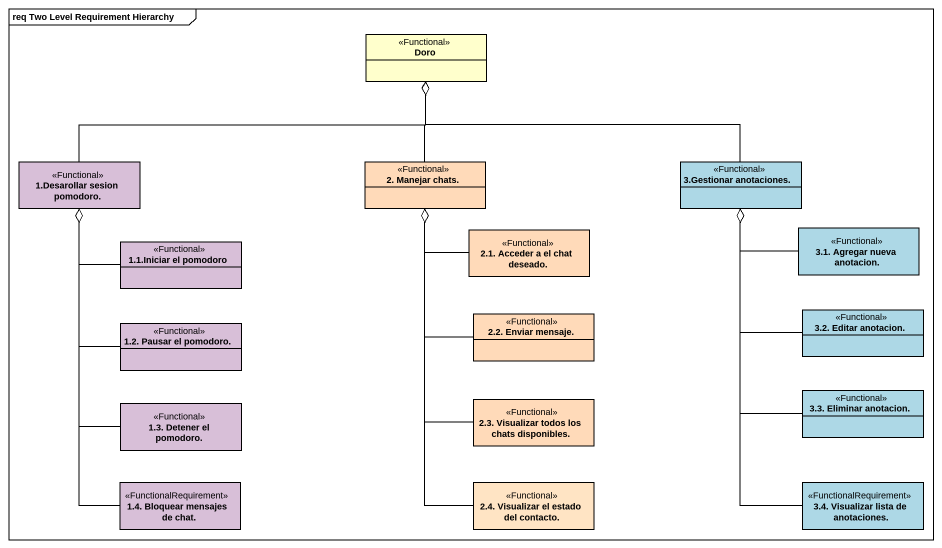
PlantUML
@startuml
mainframe req Two Level Requirement Hierarchy
hide circle
hide empty members
class Doro <<Functional>>
class "1.Desarollar sesion pomodoro." as r1_Desarollar_sesion_pomodoro <<Functional>> #D8BFD8
class "2. Manejar chats." as r2_Manejar_chats <<Functional>> #FFDAB9
class "3.Gestionar anotaciones." as r3_Gestionar_anotaciones <<Functional>> #ADD8E6
class "2.1. Acceder a el chat deseado." as r2_1_Acceder_a_el_chat <<Functional>> #FFDAB9
class "3.1. Agregar nueva anotacion." as r3_1_Agregar_nueva_anotacion <<Functional>> #ADD8E6
class "1.1.Iniciar el pomodoro" as r1_1_Iniciar_el_pomodoro <<Functional>> #D8BFD8
class "2.2. Enviar mensaje." as r2_2_Enviar_mensaje <<Functional>> #FFDAB9
class "3.2. Editar anotacion." as r3_2_Editar_anotacion <<Functional>> #ADD8E6
class "1.2. Pausar el pomodoro." as r1_2_Pausar_el_pomodoro <<Functional>> #D8BFD8
class "3.3. Eliminar anotacion." as r3_3_Eliminar_anotacion <<Functional>> #ADD8E6
class "1.3. Detener el pomodoro." as r1_3_Detener_el_pomodoro <<Functional>> #D8BFD8
class "2.3. Visualizar todos los chats disponibles." as r2_3_Visualizar_todos_los <<Functional>> #FFDAB9
class "1.4. Bloquear mensajes de chat." as r1_4_Bloquear_mensajes_de <<FunctionalRequirement>> #D8BFD8
class "2.4. Visualizar el estado del contacto." as r2_4_Visualizar_el_estado <<Functional>> #FFE4C4
class "3.4. Visualizar lista de anotaciones." as r3_4_Visualizar_lista_de <<FunctionalRequirement>> #ADD8E6
r1_Desarollar_sesion_pomodoro -right-o Doro
r2_Manejar_chats -up-o Doro
r3_Gestionar_anotaciones -left-o Doro
r2_1_Acceder_a_el_chat -up-o r2_Manejar_chats
r3_1_Agregar_nueva_anotacion -left-o r3_Gestionar_anotaciones
r1_1_Iniciar_el_pomodoro -up-o r1_Desarollar_sesion_pomodoro
r2_2_Enviar_mensaje -up-o r2_Manejar_chats
r3_2_Editar_anotacion -up-o r3_Gestionar_anotaciones
r1_2_Pausar_el_pomodoro -up-o r1_Desarollar_sesion_pomodoro
r3_3_Eliminar_anotacion -up-o r3_Gestionar_anotaciones
r1_3_Detener_el_pomodoro -up-o r1_Desarollar_sesion_pomodoro
r2_3_Visualizar_todos_los -up-o r2_Manejar_chats
r1_4_Bloquear_mensajes_de -up-o r1_Desarollar_sesion_pomodoro
r2_4_Visualizar_el_estado -up-o r2_Manejar_chats
r3_4_Visualizar_lista_de -up-o r3_Gestionar_anotaciones
@enduml
